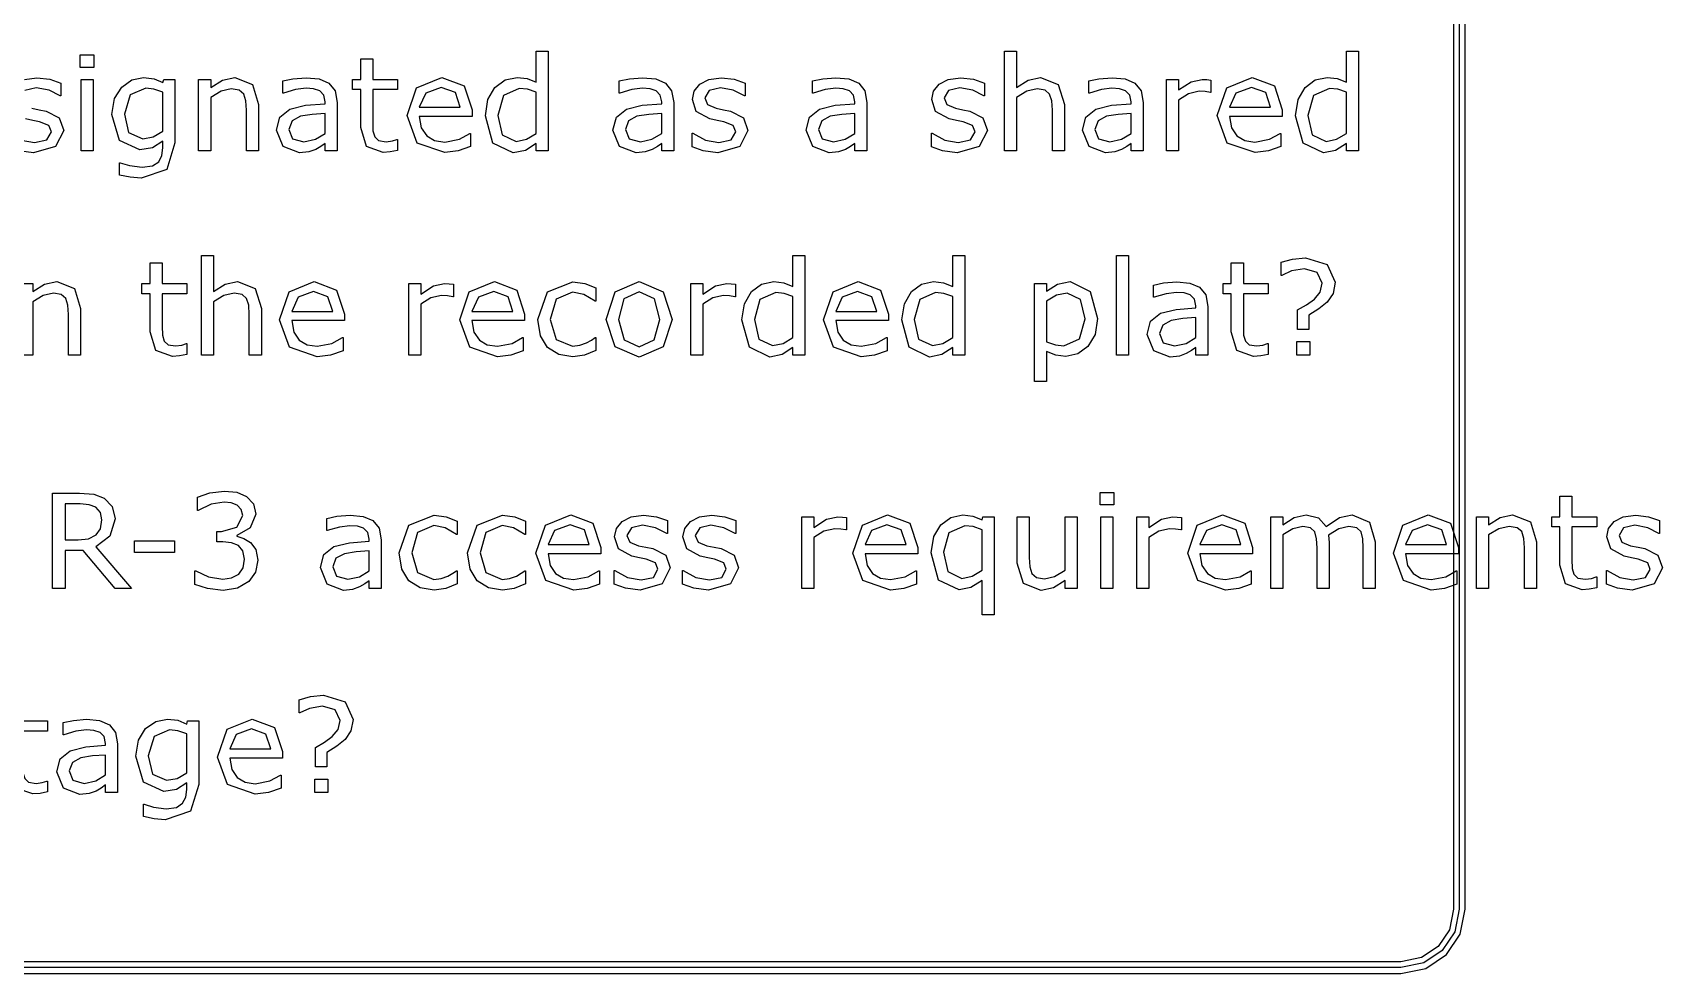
# Model space of a CAD drawing. Extents: x -17 to 192, y 167 to 459.
# Drawn here: x 149.25 to 178.84, y 238.02 to 255.09 of the extents above; entities that cross this region are included whole.
import ezdxf

# ---------------------------------------------------------------- set-up
doc = ezdxf.new("R2010")
doc.units = 0

msp = doc.modelspace()

# ---------------------------------------------------------------- linework, layer by layer
at = {"layer": 'Layer 1', "color": 7}
for points in [[(94.720714, 285.32699), (94.267482, 285.235512), (93.897411, 284.986025), (93.647924, 284.615954), (93.556446, 284.162722), (93.556446, 239.183612), (93.647924, 238.73038), (93.897411, 238.360309), (94.267482, 238.110822), (94.720714, 238.019344), (174.095614, 238.019344), (174.548846, 238.110822), (174.918917, 238.360309), (175.168404, 238.73038), (175.259882, 239.183612), (175.259882, 284.162722), (175.168404, 284.615954), (174.918917, 284.986025), (174.548846, 285.235512), (174.095614, 285.32699), (94.720714, 285.32699)], [(94.720714, 285.221054), (174.095614, 285.221054), (174.50833, 285.13814), (174.844648, 284.911756), (175.071032, 284.575438), (175.153946, 284.162722), (175.153946, 239.183612), (175.071032, 238.770896), (174.844648, 238.434578), (174.50833, 238.208194), (174.095614, 238.12528), (94.720714, 238.12528), (94.307998, 238.208194), (93.97168, 238.434578), (93.745296, 238.770896), (93.662382, 239.183612), (93.662382, 284.162722), (93.745296, 284.575438), (93.97168, 284.911756), (94.307998, 285.13814), (94.720714, 285.221054), (94.720714, 285.221054)], [(94.720714, 285.115118), (174.095614, 285.115118), (174.467815, 285.040769), (174.77038, 284.837488), (174.973661, 284.534923), (175.04801, 284.162722), (175.04801, 239.183612), (174.973661, 238.811411), (174.77038, 238.508846), (174.467815, 238.305565), (174.095614, 238.231216), (94.720714, 238.231216), (94.348513, 238.305565), (94.045948, 238.508846), (93.842667, 238.811411), (93.768318, 239.183612), (93.768318, 284.162722), (93.842667, 284.534923), (94.045948, 284.837488), (94.348513, 285.040769), (94.720714, 285.115118), (94.720714, 285.115118)], [(158.615828, 252.941928), (158.397238, 252.941928), (158.397238, 253.077966), (158.200737, 252.951231), (157.97866, 252.905884), (157.608915, 253.084943), (157.472877, 253.581422), (157.519386, 253.875591), (157.647285, 254.095346), (157.830993, 254.23022), (158.049586, 254.276728), (158.230969, 254.254635), (158.397238, 254.18836), (158.397238, 254.751115), (158.615828, 254.751115), (158.615828, 252.941928)], [(167.985014, 252.941928), (167.766421, 252.941928), (167.766421, 253.681416), (167.755943, 253.848847), (167.717574, 253.972095), (167.633859, 254.044186), (167.492006, 254.068607), (167.304808, 254.024424), (167.11761, 253.911641), (167.11761, 252.941928), (166.89902, 252.941928), (166.89902, 254.751117), (167.11761, 254.751117), (167.11761, 254.096507), (167.329227, 254.229058), (167.55363, 254.276728), (167.87454, 254.149993), (167.985001, 253.7849), (167.985014, 252.941928)], [(173.324214, 252.941928), (173.105624, 252.941928), (173.105624, 253.077966), (172.909123, 252.951231), (172.687046, 252.905884), (172.317301, 253.084943), (172.181263, 253.581422), (172.227772, 253.875591), (172.355671, 254.095346), (172.539379, 254.23022), (172.757972, 254.276728), (172.939355, 254.254635), (173.105624, 254.18836), (173.105624, 254.751115), (173.324214, 254.751115), (173.324214, 252.941928)], [(150.366342, 254.458113), (150.119846, 254.458113), (150.119846, 254.684842), (150.366342, 254.684842), (150.366342, 254.458113)], [(155.879953, 252.953556), (155.745076, 252.926812), (155.616015, 252.916361), (155.313708, 253.023332), (155.210227, 253.366332), (155.210227, 254.056989), (155.062561, 254.056989), (155.062561, 254.240697), (155.210227, 254.240697), (155.210227, 254.613931), (155.428818, 254.613931), (155.428818, 254.240697), (155.879953, 254.240697), (155.879953, 254.056989), (155.428818, 254.056989), (155.428818, 253.465165), (155.433474, 253.304708), (155.466031, 253.19774), (155.535794, 253.129139), (155.672993, 253.10821), (155.784616, 253.123318), (155.86833, 253.15006), (155.879945, 253.15006), (155.879953, 252.953556)], [(149.108268, 254.239528), (149.333836, 254.272082), (149.568704, 254.243015), (149.76753, 254.174414), (149.76753, 253.940708), (149.755915, 253.940708), (149.55244, 254.044191), (149.317572, 254.08721), (149.115259, 254.040702)], [(150.352391, 252.941928), (150.1338, 252.941928), (150.1338, 254.240684), (150.352391, 254.240684), (150.352391, 252.941928)], [(151.838344, 253.089594), (151.688355, 252.604741), (151.226755, 252.450097), (151.024442, 252.465205), (150.831431, 252.505901), (150.831431, 252.729142), (150.843047, 252.729142), (151.012803, 252.677983), (151.245348, 252.64659), (151.43022, 252.673331), (151.544165, 252.747745), (151.602302, 252.857042), (151.619738, 253.000057), (151.619738, 253.118654), (151.430214, 253.000057), (151.20116, 252.961687), (150.831416, 253.129118), (150.695378, 253.603507), (150.741886, 253.89186), (150.870947, 254.102312), (151.054657, 254.230212), (151.269758, 254.27672), (151.45812, 254.253463), (151.619738, 254.184862), (151.633681, 254.240673), (151.838321, 254.240673), (151.838344, 253.089594)], [(153.354529, 252.941928), (153.135939, 252.941928), (153.135939, 253.681416), (153.125461, 253.848847), (153.087091, 253.972095), (153.003375, 254.044186), (152.861524, 254.068607), (152.674326, 254.024424), (152.487128, 253.911641), (152.487128, 252.941928), (152.268538, 252.941928), (152.268538, 254.240684), (152.487128, 254.240684), (152.487128, 254.096507), (152.698742, 254.229058), (152.923148, 254.276728), (153.244058, 254.149993), (153.354516, 253.7849), (153.354529, 252.941928)], [(154.784672, 252.941928), (154.567243, 252.941928), (154.567243, 253.080292), (154.48818, 253.024481), (154.392835, 252.968669), (154.267264, 252.924487), (154.100995, 252.905887), (153.803339, 253.022158), (153.681252, 253.318652), (153.74404, 253.557009), (153.925423, 253.701186), (154.210289, 253.772113), (154.567243, 253.800016), (154.567243, 253.833737), (154.540501, 253.956985), (154.466087, 254.033722), (154.354468, 254.069769), (154.21843, 254.079082), (154.026581, 254.055825), (153.80799, 253.990714), (153.796375, 253.990714), (153.796375, 254.212792), (153.981247, 254.251161), (154.219605, 254.27209), (154.457962, 254.248833), (154.634696, 254.172093), (154.746315, 254.03373), (154.784685, 253.823278), (154.784672, 252.941928)], [(157.231033, 253.568633), (156.274115, 253.568633), (156.31016, 253.359345), (156.408989, 253.214004), (156.552004, 253.130287), (156.735715, 253.102384), (157.001975, 253.154706), (157.193824, 253.259351), (157.20544, 253.259351), (157.20544, 253.020993), (156.979872, 252.94309), (156.738025, 252.911697), (156.233407, 253.086105), (156.052022, 253.583748), (156.225268, 254.08953), (156.683378, 254.276728), (157.088004, 254.123249), (157.231019, 253.687229), (157.231033, 253.568633)], [(160.89243, 252.941928), (160.675004, 252.941928), (160.675004, 253.080292), (160.595938, 253.024481), (160.500596, 252.968669), (160.375022, 252.924487), (160.208753, 252.905887), (159.911097, 253.022158), (159.789011, 253.318652), (159.851799, 253.557009), (160.033184, 253.701186), (160.31805, 253.772113), (160.675004, 253.800016), (160.675004, 253.833737), (160.64826, 253.956985), (160.573846, 254.033722), (160.462226, 254.069769), (160.326188, 254.079082), (160.134339, 254.055825), (159.915748, 253.990714), (159.904133, 253.990714), (159.904133, 254.212792), (160.089005, 254.251161), (160.327363, 254.27209), (160.56572, 254.248833), (160.742454, 254.172093), (160.854074, 254.03373), (160.892443, 253.823278), (160.89243, 252.941928)], [(162.241184, 253.316324), (162.093521, 253.024481), (161.692381, 252.910535), (161.427282, 252.944254), (161.22613, 253.019829), (161.22613, 253.265164), (161.237745, 253.265164), (161.467964, 253.140752), (161.710971, 253.095407), (161.936538, 253.141916), (162.017929, 253.288418), (161.973747, 253.404689), (161.80399, 253.472129), (161.681904, 253.49655), (161.545866, 253.526781), (161.302857, 253.659332), (161.231932, 253.875596), (161.264487, 254.02675), (161.365645, 254.153485), (161.53075, 254.239528), (161.756317, 254.272082), (161.991188, 254.243015), (162.190011, 254.174414), (162.190011, 253.940708), (162.178396, 253.940708), (161.974919, 254.044191), (161.740051, 254.08721), (161.537738, 254.040702), (161.455185, 253.904664), (161.505181, 253.783741), (161.663311, 253.717466), (161.798185, 253.68956), (161.923759, 253.663975), (162.158629, 253.544217), (162.241182, 253.316324), (162.241184, 253.316324)], [(164.400354, 252.941928), (164.182925, 252.941928), (164.182925, 253.080292), (164.103859, 253.024481), (164.008517, 252.968669), (163.882943, 252.924487), (163.716674, 252.905887), (163.419018, 253.022158), (163.296934, 253.318652), (163.35972, 253.557009), (163.541104, 253.701186), (163.82597, 253.772113), (164.182925, 253.800016), (164.182925, 253.833737), (164.156181, 253.956985), (164.081767, 254.033722), (163.970147, 254.069769), (163.834109, 254.079082), (163.64226, 254.055825), (163.423669, 253.990714), (163.412054, 253.990714), (163.412054, 254.212792), (163.596926, 254.251161), (163.835284, 254.27209), (164.073641, 254.248833), (164.250375, 254.172093), (164.361997, 254.03373), (164.400367, 253.823278), (164.400354, 252.941928)], [(166.586262, 253.316324), (166.438598, 253.024481), (166.037461, 252.910535), (165.772359, 252.944254), (165.57121, 253.019829), (165.57121, 253.265164), (165.582825, 253.265164), (165.813044, 253.140752), (166.056053, 253.095407), (166.281621, 253.141916), (166.363009, 253.288418), (166.318826, 253.404689), (166.14907, 253.472129), (166.026983, 253.49655), (165.890945, 253.526781), (165.647939, 253.659332), (165.577012, 253.875596), (165.609569, 254.02675), (165.710725, 254.153485), (165.875832, 254.239528), (166.101397, 254.272082), (166.336268, 254.243015), (166.535091, 254.174414), (166.535091, 253.940708), (166.523476, 253.940708), (166.320001, 254.044191), (166.085131, 254.08721), (165.882817, 254.040702), (165.800265, 253.904664), (165.850263, 253.783741), (166.008391, 253.717466), (166.143268, 253.68956), (166.268841, 253.663975), (166.503709, 253.544217), (166.586262, 253.316324), (166.586262, 253.316324)], [(169.415157, 252.941928), (169.197728, 252.941928), (169.197728, 253.080292), (169.118662, 253.024481), (169.02332, 252.968669), (168.897746, 252.924487), (168.731477, 252.905887), (168.433821, 253.022158), (168.311737, 253.318652), (168.374523, 253.557009), (168.555907, 253.701186), (168.840773, 253.772113), (169.197728, 253.800016), (169.197728, 253.833737), (169.170986, 253.956985), (169.096572, 254.033722), (168.98495, 254.069769), (168.848912, 254.079082), (168.657063, 254.055825), (168.438472, 253.990714), (168.426857, 253.990714), (168.426857, 254.212792), (168.611729, 254.251161), (168.850087, 254.27209), (169.088444, 254.248833), (169.265175, 254.172093), (169.376797, 254.03373), (169.415167, 253.823278), (169.415157, 252.941928)], [(170.646476, 254.002326), (170.63486, 254.002326), (170.539518, 254.018598), (170.431386, 254.024419), (170.236049, 253.979072), (170.054664, 253.863963), (170.054664, 252.941928), (169.836074, 252.941928), (169.836074, 254.240684), (170.054664, 254.240684), (170.054664, 254.048835), (170.283719, 254.196501), (170.487197, 254.240684), (170.569749, 254.237191), (170.646489, 254.22674), (170.646476, 254.002326)], [(171.939419, 253.568633), (170.982501, 253.568633), (171.018545, 253.359345), (171.117375, 253.214004), (171.26039, 253.130287), (171.444101, 253.102384), (171.710361, 253.154706), (171.90221, 253.259351), (171.913826, 253.259351), (171.913826, 253.020993), (171.688258, 252.94309), (171.446411, 252.911697), (170.941793, 253.086105), (170.760408, 253.583748), (170.933654, 254.08953), (171.391764, 254.276728), (171.79639, 254.123249), (171.939405, 253.687229), (171.939419, 253.568633)], [(151.619754, 253.298882), (151.619754, 254.006978), (151.456972, 254.062789), (151.308144, 254.080225), (151.024442, 253.9593), (150.920958, 253.608161), (150.997698, 253.276787), (151.252335, 253.164003), (151.44302, 253.200047), (151.619754, 253.298877), (151.619754, 253.298882)], [(157.018255, 253.736063), (156.931051, 254.002326), (156.671765, 254.096507), (156.391548, 253.993026), (156.274115, 253.736063), (157.018255, 253.736063)], [(158.397238, 253.261677), (158.397238, 254.006978), (158.239107, 254.061625), (158.086792, 254.076732), (157.800765, 253.948833), (157.698445, 253.586066), (157.77751, 253.233763), (158.030981, 253.114002), (158.219343, 253.154698), (158.397238, 253.261669), (158.397238, 253.261677)], [(171.726641, 253.736063), (171.639437, 254.002326), (171.380151, 254.096507), (171.099934, 253.993026), (170.982501, 253.736063), (171.726641, 253.736063)], [(173.105624, 253.261677), (173.105624, 254.006978), (172.947493, 254.061625), (172.795178, 254.076732), (172.509151, 253.948833), (172.406831, 253.586066), (172.485896, 253.233763), (172.739367, 253.114002), (172.927729, 253.154698), (173.105624, 253.261669), (173.105624, 253.261677)], [(149.240833, 253.717466), (149.375706, 253.68956), (149.50128, 253.663975), (149.73615, 253.544217), (149.818703, 253.316324), (149.818703, 253.316324)], [(154.567243, 253.261677), (154.567243, 253.623282), (154.331211, 253.605846), (154.117272, 253.572128), (153.964957, 253.488411), (153.90682, 253.33377), (153.974257, 253.165175), (154.18006, 253.109364), (154.390512, 253.153547), (154.567243, 253.261682), (154.567243, 253.261677)], [(160.675004, 253.261677), (160.675004, 253.623282), (160.438972, 253.605846), (160.22503, 253.572128), (160.072715, 253.488411), (160.014578, 253.33377), (160.082018, 253.165175), (160.287818, 253.109364), (160.49827, 253.153547), (160.675004, 253.261682), (160.675004, 253.261677)], [(164.182925, 253.261677), (164.182925, 253.623282), (163.946893, 253.605846), (163.732951, 253.572128), (163.580636, 253.488411), (163.522499, 253.33377), (163.589939, 253.165175), (163.795739, 253.109364), (164.006191, 253.153547), (164.182925, 253.261682), (164.182925, 253.261677)], [(169.197728, 253.261677), (169.197728, 253.623282), (168.961696, 253.605846), (168.747757, 253.572128), (168.595439, 253.488411), (168.537305, 253.33377), (168.604742, 253.165175), (168.810542, 253.109364), (169.020994, 253.153547), (169.197728, 253.261682), (169.197728, 253.261677)], [(149.818703, 253.316324), (149.671037, 253.024481), (149.2699, 252.910535), (149.004801, 252.944254)], [(149.045483, 253.140752), (149.288489, 253.095407), (149.514057, 253.141916), (149.595448, 253.288418), (149.551265, 253.404689), (149.381509, 253.472129), (149.259422, 253.49655), (149.123384, 253.526781)], [(152.056935, 249.249381), (151.922061, 249.222637), (151.792997, 249.212186), (151.49069, 249.319157), (151.387209, 249.662157), (151.387209, 250.352814), (151.239545, 250.352814), (151.239545, 250.536522), (151.387209, 250.536522), (151.387209, 250.909756), (151.6058, 250.909756), (151.6058, 250.536522), (152.056935, 250.536522), (152.056935, 250.352814), (151.6058, 250.352814), (151.6058, 249.760989), (151.610456, 249.600533), (151.643013, 249.493565), (151.712776, 249.424964), (151.849975, 249.404035), (151.961598, 249.419143), (152.045314, 249.445884), (152.05693, 249.445884), (152.056935, 249.249381)], [(153.406851, 249.237766), (153.18826, 249.237766), (153.18826, 249.977254), (153.177809, 250.144685), (153.139439, 250.267933), (153.055722, 250.340024), (152.913872, 250.364445), (152.726674, 250.320262), (152.539476, 250.207479), (152.539476, 249.237766), (152.320886, 249.237766), (152.320886, 251.046955), (152.539476, 251.046955), (152.539476, 250.392345), (152.751092, 250.524896), (152.975496, 250.572566), (153.296406, 250.445831), (153.406864, 250.080738), (153.406851, 249.237766)], [(163.273677, 249.237766), (163.055087, 249.237766), (163.055087, 249.373804), (162.858589, 249.247069), (162.636508, 249.201722), (162.266764, 249.380781), (162.130726, 249.87726), (162.177235, 250.171429), (162.305134, 250.391184), (162.488845, 250.526058), (162.707435, 250.572566), (162.888817, 250.550473), (163.055087, 250.484198), (163.055087, 251.046953), (163.273677, 251.046953), (163.273677, 249.237766)], [(166.175822, 249.237766), (165.957231, 249.237766), (165.957231, 249.373804), (165.760734, 249.247069), (165.538653, 249.201722), (165.168909, 249.380781), (165.032871, 249.87726), (165.079379, 250.171429), (165.207279, 250.391184), (165.390989, 250.526058), (165.60958, 250.572566), (165.790962, 250.550473), (165.957231, 250.484198), (165.957231, 251.046953), (166.175822, 251.046953), (166.175822, 249.237766)], [(169.147732, 249.237758), (168.929139, 249.237758), (168.929139, 251.046948), (169.147732, 251.046948), (169.147732, 249.237758)], [(171.684781, 249.249386), (171.549907, 249.222642), (171.420844, 249.212191), (171.118539, 249.319162), (171.015056, 249.662162), (171.015056, 250.352819), (170.867392, 250.352819), (170.867392, 250.536527), (171.015056, 250.536527), (171.015056, 250.909761), (171.233649, 250.909761), (171.233649, 250.536527), (171.684781, 250.536527), (171.684781, 250.352819), (171.233649, 250.352819), (171.233649, 249.760995), (171.238305, 249.600538), (171.270862, 249.49357), (171.340625, 249.424969), (171.477827, 249.404041), (171.589447, 249.419148), (171.673163, 249.44589), (171.684779, 249.44589), (171.684781, 249.249386)], [(172.902149, 250.562094), (172.861453, 250.358619), (172.754482, 250.201652), (172.604493, 250.07724), (172.424272, 249.964456), (172.424272, 249.702845), (172.216143, 249.702845), (172.216143, 250.057473), (172.378925, 250.151654), (172.523102, 250.255135), (172.627747, 250.379547), (172.664953, 250.544653), (172.575423, 250.739989), (172.346368, 250.805103), (172.108011, 250.765569), (171.931277, 250.685342), (171.919662, 250.685342), (171.919662, 250.922538), (172.125463, 250.978346), (172.362659, 251.003932), (172.756819, 250.881848), (172.902159, 250.562099), (172.902149, 250.562094)], [(150.124497, 249.237766), (149.905907, 249.237766), (149.905907, 249.977254), (149.895456, 250.144685), (149.857086, 250.267933), (149.773369, 250.340024), (149.631518, 250.364445), (149.444321, 250.320262), (149.257123, 250.207479), (149.257123, 249.237766), (149.038532, 249.237766), (149.038532, 250.536522), (149.257123, 250.536522), (149.257123, 250.392345), (149.468736, 250.524896), (149.693142, 250.572566), (150.014053, 250.445831), (150.124511, 250.080738), (150.124497, 249.237766)], [(154.914897, 249.864471), (153.95798, 249.864471), (153.994024, 249.655183), (154.092856, 249.509842), (154.235868, 249.426125), (154.419579, 249.398222), (154.685842, 249.450544), (154.877689, 249.555189), (154.889304, 249.555189), (154.889304, 249.316831), (154.663736, 249.238928), (154.421892, 249.207535), (153.917271, 249.381943), (153.735886, 249.879586), (153.909132, 250.385368), (154.367245, 250.572566), (154.771869, 250.419087), (154.914884, 249.983067), (154.914897, 249.864471)], [(154.702119, 250.031901), (154.614915, 250.298164), (154.355629, 250.392345), (154.075415, 250.288864), (153.95798, 250.031901), (154.702119, 250.031901)], [(156.893843, 250.298164), (156.882228, 250.298164), (156.786883, 250.314436), (156.67875, 250.320257), (156.483414, 250.27491), (156.302032, 250.159801), (156.302032, 249.237766), (156.083438, 249.237766), (156.083438, 250.536522), (156.302032, 250.536522), (156.302032, 250.344673), (156.531086, 250.492339), (156.734561, 250.536522), (156.817114, 250.533029), (156.893853, 250.522578), (156.893843, 250.298164)], [(158.186786, 249.864471), (157.229869, 249.864471), (157.265913, 249.655183), (157.364745, 249.509842), (157.507757, 249.426125), (157.691468, 249.398222), (157.957731, 249.450544), (158.14958, 249.555189), (158.161195, 249.555189), (158.161195, 249.316831), (157.935628, 249.238928), (157.693783, 249.207535), (157.189162, 249.381943), (157.00778, 249.879586), (157.181024, 250.385368), (157.639136, 250.572566), (158.04376, 250.419087), (158.186775, 249.983067), (158.186786, 249.864471)], [(157.974008, 250.031901), (157.886804, 250.298164), (157.627518, 250.392345), (157.347304, 250.288864), (157.229869, 250.031901), (157.974008, 250.031901)], [(159.478565, 249.319157), (159.270438, 249.237766), (159.062312, 249.208699), (158.80419, 249.249394), (158.603038, 249.374966), (158.471652, 249.586582), (158.425143, 249.885399), (158.599551, 250.385368), (159.062312, 250.566753), (159.280903, 250.53536), (159.478565, 250.458621), (159.478565, 250.215612), (159.46695, 250.215612), (159.259985, 250.335373), (159.053023, 250.37723), (158.758854, 250.251656), (158.651883, 249.885399), (158.756528, 249.523793), (159.053023, 249.398222), (159.187897, 249.415658), (159.311145, 249.461005), (159.400674, 249.512165), (159.46695, 249.559838), (159.478565, 249.559838), (159.478565, 249.319157)], [(160.865689, 249.886563), (160.702909, 249.385432), (160.26689, 249.201722), (159.828545, 249.385432), (159.666927, 249.886563), (159.828545, 250.387694), (160.26689, 250.572566), (160.702909, 250.387694), (160.865689, 249.886563), (160.865689, 249.886563)], [(160.640121, 249.886563), (160.541291, 250.260959), (160.26689, 250.384207), (159.990162, 250.260959), (159.892494, 249.886563), (159.991324, 249.515655), (160.26689, 249.390081), (160.540127, 249.514493), (160.640121, 249.886563), (160.640121, 249.886563)], [(162.014455, 250.298164), (162.00284, 250.298164), (161.907498, 250.314436), (161.799365, 250.320257), (161.604029, 250.27491), (161.422644, 250.159801), (161.422644, 249.237766), (161.204053, 249.237766), (161.204053, 250.536522), (161.422644, 250.536522), (161.422644, 250.344673), (161.651699, 250.492339), (161.855176, 250.536522), (161.937729, 250.533029), (162.014468, 250.522578), (162.014455, 250.298164)], [(163.055087, 249.557515), (163.055087, 250.302816), (162.896959, 250.357463), (162.744641, 250.37257), (162.458613, 250.244671), (162.356294, 249.881904), (162.435359, 249.529601), (162.688832, 249.40984), (162.877192, 249.450536), (163.055087, 249.557507), (163.055087, 249.557515)], [(164.791026, 249.864471), (163.834109, 249.864471), (163.870153, 249.655183), (163.968983, 249.509842), (164.111998, 249.426125), (164.295708, 249.398222), (164.561971, 249.450544), (164.753818, 249.555189), (164.765433, 249.555189), (164.765433, 249.316831), (164.539866, 249.238928), (164.298021, 249.207535), (163.7934, 249.381943), (163.612015, 249.879586), (163.785262, 250.385368), (164.243371, 250.572566), (164.647998, 250.419087), (164.791013, 249.983067), (164.791026, 249.864471)], [(164.578249, 250.031901), (164.491045, 250.298164), (164.231759, 250.392345), (163.951544, 250.288864), (163.834109, 250.031901), (164.578249, 250.031901)], [(165.957231, 249.557515), (165.957231, 250.302816), (165.799103, 250.357463), (165.646786, 250.37257), (165.360758, 250.244671), (165.258439, 249.881904), (165.337504, 249.529601), (165.590977, 249.40984), (165.779336, 249.450536), (165.957231, 249.557507), (165.957231, 249.557515)], [(168.586139, 249.90284), (168.540792, 249.613323), (168.412892, 249.392407), (168.23151, 249.258695), (168.011755, 249.212186), (167.828045, 249.234279), (167.661778, 249.302877), (167.661778, 248.758725), (167.443185, 248.758725), (167.443185, 250.536522), (167.661778, 250.536522), (167.661778, 250.400484), (167.857115, 250.52257), (168.089657, 250.572566), (168.454752, 250.394671), (168.586139, 249.90284), (168.586139, 249.90284)], [(168.360571, 249.89702), (168.280344, 250.248161), (168.033848, 250.364432), (167.844325, 250.323736), (167.661778, 250.216768), (167.661778, 249.480767), (167.82107, 249.423794), (167.973386, 249.408687), (168.258252, 249.531935), (168.360571, 249.897027), (168.360571, 249.89702)], [(170.589503, 249.237758), (170.372074, 249.237758), (170.372074, 249.376122), (170.293009, 249.320311), (170.197666, 249.264499), (170.072092, 249.220317), (169.905823, 249.201717), (169.608167, 249.317988), (169.486081, 249.614482), (169.548869, 249.852839), (169.730254, 249.997016), (170.01512, 250.067943), (170.372074, 250.095846), (170.372074, 250.129567), (170.34533, 250.252815), (170.270916, 250.329552), (170.159296, 250.365599), (170.023258, 250.374912), (169.831409, 250.351655), (169.612819, 250.286544), (169.601203, 250.286544), (169.601203, 250.508622), (169.786076, 250.546991), (170.024433, 250.56792), (170.262791, 250.544663), (170.439524, 250.467923), (170.551146, 250.32956), (170.589516, 250.119108), (170.589503, 249.237758)], [(170.372074, 249.557507), (170.372074, 249.919112), (170.136042, 249.901676), (169.9221, 249.867958), (169.769785, 249.784241), (169.711648, 249.6296), (169.779088, 249.461005), (169.984888, 249.405194), (170.19534, 249.449377), (170.372074, 249.557512), (170.372074, 249.557507)], [(172.442875, 249.237766), (172.205679, 249.237766), (172.205679, 249.483101), (172.442875, 249.483101), (172.442875, 249.237766)], [(153.212678, 245.838107), (153.304531, 245.712534), (153.340575, 245.517197), (153.297557, 245.299768), (153.176634, 245.127686), (152.970831, 245.006764), (152.712709, 244.968394), (152.429005, 245.003276), (152.19995, 245.07769), (152.19995, 245.320697), (152.217386, 245.320697), (152.449928, 245.212564), (152.708052, 245.169543), (152.863857, 245.193964), (152.99757, 245.266052), (153.076635, 245.378836), (153.103377, 245.534641), (153.073145, 245.688118), (152.991754, 245.784624), (152.865019, 245.833459), (152.704565, 245.847402), (152.59992, 245.847402), (152.59992, 246.040413), (152.681308, 246.040413), (152.962687, 246.113663), (153.068494, 246.32993), (153.041753, 246.439224), (152.967339, 246.517128), (152.860368, 246.558985), (152.731307, 246.5706), (152.496436, 246.531069), (152.261569, 246.419446), (152.249953, 246.419446), (152.249953, 246.662455), (152.469708, 246.736869), (152.737133, 246.771752), (152.960375, 246.748495), (153.134783, 246.674081), (153.26152, 246.539205), (153.304539, 246.354333), (153.202219, 246.102024), (152.9627, 245.967147), (152.9627, 245.950875), (153.0906, 245.911341), (153.212686, 245.838091), (153.212678, 245.838107)], [(151.050022, 245.004438), (150.751202, 245.004438), (150.17217, 245.692767), (149.84777, 245.692767), (149.84777, 245.004438), (149.617551, 245.004438), (149.617551, 246.735726), (150.102405, 246.735726), (150.364016, 246.714798), (150.552378, 246.642707), (150.698881, 246.492717), (150.752366, 246.264824), (150.658185, 245.950891), (150.398899, 245.761368), (151.050022, 245.004438)], [(150.511683, 246.248547), (150.484941, 246.379934), (150.398899, 246.477602), (150.280302, 246.52411), (150.118684, 246.538054), (149.84777, 246.538054), (149.84777, 245.884605), (150.080315, 245.884605), (150.271, 245.903205), (150.409363, 245.975294), (150.486103, 246.086916), (150.511688, 246.248534), (150.511683, 246.248547)], [(168.880305, 246.520623), (168.633809, 246.520623), (168.633809, 246.747352), (168.880305, 246.747352), (168.880305, 246.520623)], [(177.649527, 245.016053), (177.514651, 244.989309), (177.38559, 244.978858), (177.083283, 245.085829), (176.979802, 245.428829), (176.979802, 246.119486), (176.832135, 246.119486), (176.832135, 246.303194), (176.979802, 246.303194), (176.979802, 246.676428), (177.198392, 246.676428), (177.198392, 246.303194), (177.649527, 246.303194), (177.649527, 246.119486), (177.198392, 246.119486), (177.198392, 245.527661), (177.203049, 245.367205), (177.235606, 245.260237), (177.305368, 245.191636), (177.442568, 245.170707), (177.55419, 245.185815), (177.637904, 245.212556), (177.649519, 245.212556), (177.649527, 245.016053)], [(155.581135, 245.004438), (155.363706, 245.004438), (155.363706, 245.142802), (155.284641, 245.086991), (155.189299, 245.031179), (155.063725, 244.986997), (154.897456, 244.968397), (154.5998, 245.084668), (154.477716, 245.381162), (154.540501, 245.619519), (154.721886, 245.763696), (155.006752, 245.834623), (155.363706, 245.862526), (155.363706, 245.896247), (155.336962, 246.019495), (155.262548, 246.096232), (155.150929, 246.132279), (155.014891, 246.141592), (154.823042, 246.118335), (154.604451, 246.053224), (154.592836, 246.053224), (154.592836, 246.275302), (154.777708, 246.313671), (155.016066, 246.3346), (155.254423, 246.311343), (155.431157, 246.234603), (155.542779, 246.09624), (155.581149, 245.885788), (155.581135, 245.004438)], [(156.962444, 245.085829), (156.754318, 245.004438), (156.546191, 244.975371), (156.288067, 245.016066), (156.086918, 245.141638), (155.955528, 245.353254), (155.90902, 245.652071), (156.083428, 246.15204), (156.546191, 246.333425), (156.764782, 246.302032), (156.962444, 246.225293), (156.962444, 245.982284), (156.950829, 245.982284), (156.743867, 246.102045), (156.536902, 246.143902), (156.242733, 246.018328), (156.135765, 245.652071), (156.240408, 245.290465), (156.536902, 245.164894), (156.671778, 245.18233), (156.795026, 245.227677), (156.884556, 245.278837), (156.950829, 245.32651), (156.962444, 245.32651), (156.962444, 245.085829)], [(158.203063, 245.085829), (157.994937, 245.004438), (157.78681, 244.975371), (157.528689, 245.016066), (157.327537, 245.141638), (157.19615, 245.353254), (157.149642, 245.652071), (157.32405, 246.15204), (157.78681, 246.333425), (158.005401, 246.302032), (158.203063, 246.225293), (158.203063, 245.982284), (158.191448, 245.982284), (157.984483, 246.102045), (157.777521, 246.143902), (157.483352, 246.018328), (157.376381, 245.652071), (157.481027, 245.290465), (157.777521, 245.164894), (157.912395, 245.18233), (158.035643, 245.227677), (158.125172, 245.278837), (158.191448, 245.32651), (158.203063, 245.32651), (158.203063, 245.085829)], [(159.57042, 245.631143), (158.613503, 245.631143), (158.649547, 245.421855), (158.748379, 245.276514), (158.891394, 245.192797), (159.075102, 245.164894), (159.341365, 245.217216), (159.533214, 245.321861), (159.54483, 245.321861), (159.54483, 245.083503), (159.319262, 245.0056), (159.077417, 244.974207), (158.572797, 245.148615), (158.391414, 245.646258), (158.564658, 246.15204), (159.02277, 246.339238), (159.427397, 246.185759), (159.570409, 245.749739), (159.57042, 245.631143)], [(160.829645, 245.378834), (160.681978, 245.086991), (160.280841, 244.973045), (160.015742, 245.006764), (159.81459, 245.082339), (159.81459, 245.327674), (159.826206, 245.327674), (160.056425, 245.203262), (160.299431, 245.157917), (160.524998, 245.204426), (160.606389, 245.350928), (160.562207, 245.467199), (160.39245, 245.534639), (160.270364, 245.55906), (160.134326, 245.589291), (159.891317, 245.721842), (159.820393, 245.938106), (159.852947, 246.08926), (159.954105, 246.215995), (160.11921, 246.302038), (160.344778, 246.334592), (160.579648, 246.305525), (160.778472, 246.236924), (160.778472, 246.003218), (160.766856, 246.003218), (160.563379, 246.106701), (160.328511, 246.14972), (160.126198, 246.103212), (160.043645, 245.967174), (160.093641, 245.846251), (160.251772, 245.779976), (160.386645, 245.75207), (160.512219, 245.726485), (160.747089, 245.606727), (160.829642, 245.378834), (160.829645, 245.378834)], [(162.070264, 245.378834), (161.9226, 245.086991), (161.521463, 244.973045), (161.256361, 245.006764), (161.055212, 245.082339), (161.055212, 245.327674), (161.066827, 245.327674), (161.297046, 245.203262), (161.540055, 245.157917), (161.765623, 245.204426), (161.847011, 245.350928), (161.802829, 245.467199), (161.633072, 245.534639), (161.510988, 245.55906), (161.374948, 245.589291), (161.131941, 245.721842), (161.061015, 245.938106), (161.093571, 246.08926), (161.194727, 246.215995), (161.359835, 246.302038), (161.585402, 246.334592), (161.82027, 246.305525), (162.019096, 246.236924), (162.019096, 246.003218), (162.007481, 246.003218), (161.804006, 246.106701), (161.569136, 246.14972), (161.366822, 246.103212), (161.28427, 245.967174), (161.334268, 245.846251), (161.492396, 245.779976), (161.627272, 245.75207), (161.752846, 245.726485), (161.987714, 245.606727), (162.070266, 245.378834), (162.070264, 245.378834)], [(164.030607, 246.064836), (164.018992, 246.064836), (163.923649, 246.081108), (163.815517, 246.086929), (163.620178, 246.041582), (163.438795, 245.926473), (163.438795, 245.004438), (163.220194, 245.004438), (163.220194, 246.303194), (163.438785, 246.303194), (163.438785, 246.111345), (163.66784, 246.259011), (163.871315, 246.303194), (163.95387, 246.299701), (164.030607, 246.28925), (164.030607, 246.064836)], [(165.32355, 245.631143), (164.366633, 245.631143), (164.402677, 245.421855), (164.501509, 245.276514), (164.644524, 245.192797), (164.828232, 245.164894), (165.094495, 245.217216), (165.286344, 245.321861), (165.297959, 245.321861), (165.297959, 245.083503), (165.072392, 245.0056), (164.830547, 244.974207), (164.325929, 245.148615), (164.144544, 245.646258), (164.317788, 246.15204), (164.7759, 246.339238), (165.180527, 246.185759), (165.323539, 245.749739), (165.32355, 245.631143)], [(166.708348, 244.525397), (166.489758, 244.525397), (166.489758, 245.15094), (166.288606, 245.020715), (166.072341, 244.978858), (165.702597, 245.156753), (165.565397, 245.649745), (165.613067, 245.945078), (165.740967, 246.161343), (165.921187, 246.29273), (166.139778, 246.339238), (166.32465, 246.315981), (166.489758, 246.24738), (166.503701, 246.303191), (166.70834, 246.303191), (166.708348, 244.525397)], [(168.21523, 245.004438), (167.99664, 245.004438), (167.99664, 245.148615), (167.785026, 245.014902), (167.561784, 244.968394), (167.243197, 245.092803), (167.129252, 245.460225), (167.129252, 246.303194), (167.347843, 246.303194), (167.347843, 245.563706), (167.357156, 245.393949), (167.396687, 245.274188), (167.478078, 245.199774), (167.623419, 245.176517), (167.808291, 245.2207), (167.99665, 245.333484), (167.99665, 246.303191), (168.215241, 246.303191), (168.21523, 245.004438)], [(168.866353, 245.004438), (168.647763, 245.004438), (168.647763, 246.303194), (168.866353, 246.303194), (168.866353, 245.004438)], [(170.109298, 246.064836), (170.097683, 246.064836), (170.00234, 246.081108), (169.894208, 246.086929), (169.698869, 246.041582), (169.517487, 245.926473), (169.517487, 245.004438), (169.298896, 245.004438), (169.298896, 246.303194), (169.517487, 246.303194), (169.517487, 246.111345), (169.746542, 246.259011), (169.950016, 246.303194), (170.032569, 246.299701), (170.109309, 246.28925), (170.109298, 246.064836)], [(171.402241, 245.631143), (170.445324, 245.631143), (170.481368, 245.421855), (170.5802, 245.276514), (170.723215, 245.192797), (170.906923, 245.164894), (171.173186, 245.217216), (171.365035, 245.321861), (171.376651, 245.321861), (171.376651, 245.083503), (171.151083, 245.0056), (170.909238, 244.974207), (170.404618, 245.148615), (170.223235, 245.646258), (170.396479, 246.15204), (170.854591, 246.339238), (171.259218, 246.185759), (171.40223, 245.749739), (171.402241, 245.631143)], [(173.628847, 245.004438), (173.410257, 245.004438), (173.410257, 245.743926), (173.402108, 245.905544), (173.370712, 246.029956), (173.293972, 246.105532), (173.149796, 246.131117), (172.966088, 246.084609), (172.782377, 245.968338), (172.788198, 245.905549), (172.79058, 245.835787), (172.79058, 245.004438), (172.571989, 245.004438), (172.571989, 245.743926), (172.56384, 245.906708), (172.532447, 246.031118), (172.455707, 246.105532), (172.311531, 246.131117), (172.131307, 246.086934), (171.952251, 245.974151), (171.952251, 245.004438), (171.733658, 245.004438), (171.733658, 246.303194), (171.952251, 246.303194), (171.952251, 246.159017), (172.155726, 246.291568), (172.373155, 246.339238), (172.597558, 246.283427), (172.735922, 246.128786), (172.977767, 246.289242), (173.211473, 246.339238), (173.52657, 246.209013), (173.62889, 245.84741), (173.628847, 245.004438)], [(175.136894, 245.631143), (174.179976, 245.631143), (174.21602, 245.421855), (174.31485, 245.276514), (174.457865, 245.192797), (174.641576, 245.164894), (174.907836, 245.217216), (175.099685, 245.321861), (175.111301, 245.321861), (175.111301, 245.083503), (174.885733, 245.0056), (174.643888, 244.974207), (174.139268, 245.148615), (173.957883, 245.646258), (174.131129, 246.15204), (174.589239, 246.339238), (174.993865, 246.185759), (175.13688, 245.749739), (175.136894, 245.631143)], [(176.554246, 245.004438), (176.335656, 245.004438), (176.335656, 245.743926), (176.325178, 245.911357), (176.286808, 246.034605), (176.203092, 246.106696), (176.061241, 246.131117), (175.874043, 246.086934), (175.686845, 245.974151), (175.686845, 245.004438), (175.468255, 245.004438), (175.468255, 246.303194), (175.686845, 246.303194), (175.686845, 246.159017), (175.898459, 246.291568), (176.122865, 246.339238), (176.443775, 246.212503), (176.554233, 245.84741), (176.554246, 245.004438)], [(178.841312, 245.37882), (178.693648, 245.086977), (178.292509, 244.973032), (178.02741, 245.00675), (177.826261, 245.082326), (177.826261, 245.327661), (177.837876, 245.327661), (178.068095, 245.203248), (178.311104, 245.157904), (178.536671, 245.204412), (178.61806, 245.350915), (178.573877, 245.467186), (178.404121, 245.534625), (178.282034, 245.559046), (178.145996, 245.589278), (177.90299, 245.721828), (177.832063, 245.938093), (177.86462, 246.089247), (177.965775, 246.215982), (178.13088, 246.302024), (178.356448, 246.334579), (178.591318, 246.305512), (178.790142, 246.236911), (178.790142, 246.003204), (178.778527, 246.003204), (178.575052, 246.106688), (178.340181, 246.149707), (178.137868, 246.103198), (178.055316, 245.96716), (178.105314, 245.846238), (178.263442, 245.779963), (178.398318, 245.752057), (178.523892, 245.726472), (178.75876, 245.606714), (178.841312, 245.37882), (178.841312, 245.37882)], [(159.357642, 245.798573), (159.270438, 246.064836), (159.011152, 246.159017), (158.730938, 246.055536), (158.613503, 245.798573), (159.357642, 245.798573)], [(165.110772, 245.798573), (165.023568, 246.064836), (164.764282, 246.159017), (164.484068, 246.055536), (164.366633, 245.798573), (165.110772, 245.798573)], [(166.489758, 245.334651), (166.489758, 246.069488), (166.329301, 246.12646), (166.178148, 246.142732), (165.889795, 246.013669), (165.790962, 245.660204), (165.870028, 245.309063), (166.121175, 245.186976), (166.31186, 245.227672), (166.489758, 245.334643), (166.489758, 245.334651)], [(171.189463, 245.798573), (171.10226, 246.064836), (170.842973, 246.159017), (170.562759, 246.055536), (170.445324, 245.798573), (171.189463, 245.798573)], [(174.924116, 245.798573), (174.836912, 246.064836), (174.577626, 246.159017), (174.297411, 246.055536), (174.179976, 245.798573), (174.924116, 245.798573)], [(151.82788, 245.656722), (151.102343, 245.656722), (151.102343, 245.867174), (151.82788, 245.867174), (151.82788, 245.656722)], [(155.363706, 245.324187), (155.363706, 245.685792), (155.127675, 245.668356), (154.913733, 245.634638), (154.761418, 245.550921), (154.703281, 245.39628), (154.77072, 245.227685), (154.976521, 245.171874), (155.186973, 245.216057), (155.363706, 245.324192), (155.363706, 245.324187)], [(149.524534, 241.311891), (149.38966, 241.285147), (149.260597, 241.274696), (148.958292, 241.381667), (148.854809, 241.724667), (148.854809, 242.415324), (148.707145, 242.415324), (148.707145, 242.599032), (148.854809, 242.599032), (148.854809, 242.972266), (149.073399, 242.972266), (149.073399, 242.599032), (149.524534, 242.599032), (149.524534, 242.415324), (149.073399, 242.415324), (149.073399, 241.823499), (149.078056, 241.663043), (149.110613, 241.556075), (149.180375, 241.487474), (149.317577, 241.466545), (149.429197, 241.481653), (149.512914, 241.508394), (149.524529, 241.508394), (149.524534, 241.311891)], [(155.074189, 242.624612), (155.033494, 242.421137), (154.926523, 242.26417), (154.776533, 242.139758), (154.596313, 242.026974), (154.596313, 241.765363), (154.388186, 241.765363), (154.388186, 242.119991), (154.550966, 242.214172), (154.695142, 242.317653), (154.799787, 242.442065), (154.836996, 242.60717), (154.747466, 242.802507), (154.518409, 242.867621), (154.280054, 242.828087), (154.10332, 242.74786), (154.091705, 242.74786), (154.091705, 242.985056), (154.297506, 243.040864), (154.534702, 243.06645), (154.928862, 242.944366), (155.074202, 242.624617), (155.074189, 242.624612)], [(150.79771, 241.300276), (150.580284, 241.300276), (150.580284, 241.43864), (150.501219, 241.382829), (150.405876, 241.327017), (150.280302, 241.282835), (150.114033, 241.264235), (149.816377, 241.380506), (149.694291, 241.677), (149.757079, 241.915357), (149.938464, 242.059534), (150.22333, 242.130461), (150.580284, 242.158364), (150.580284, 242.192085), (150.55354, 242.315333), (150.479126, 242.39207), (150.367506, 242.428117), (150.231468, 242.43743), (150.039619, 242.414173), (149.821029, 242.349062), (149.809413, 242.349062), (149.809413, 242.57114), (149.994286, 242.609509), (150.232643, 242.630438), (150.471001, 242.607181), (150.647734, 242.530441), (150.759354, 242.392078), (150.797724, 242.181626), (150.79771, 241.300276)], [(152.272038, 241.447942), (152.122049, 240.963089), (151.660449, 240.808445), (151.458136, 240.823553), (151.265125, 240.864249), (151.265125, 241.08749), (151.27674, 241.08749), (151.446497, 241.036331), (151.679042, 241.004938), (151.863914, 241.031679), (151.977859, 241.106093), (152.035996, 241.21539), (152.053432, 241.358405), (152.053432, 241.477002), (151.863908, 241.358405), (151.634854, 241.320035), (151.265109, 241.487466), (151.129071, 241.961855), (151.17558, 242.250208), (151.304641, 242.46066), (151.488351, 242.58856), (151.703452, 242.635068), (151.891814, 242.611811), (152.053432, 242.54321), (152.067375, 242.599021), (152.272014, 242.599021), (152.272038, 241.447942)], [(153.789385, 241.926981), (152.832467, 241.926981), (152.868511, 241.717693), (152.967344, 241.572352), (153.110359, 241.488635), (153.294067, 241.460732), (153.56033, 241.513054), (153.752179, 241.617699), (153.763794, 241.617699), (153.763794, 241.379341), (153.538227, 241.301438), (153.296382, 241.270045), (152.791764, 241.444453), (152.610379, 241.942096), (152.783623, 242.447878), (153.241735, 242.635076), (153.646362, 242.481597), (153.789374, 242.045577), (153.789385, 241.926981)], [(152.053448, 241.65723), (152.053448, 242.365326), (151.890666, 242.421137), (151.741838, 242.438573), (151.458136, 242.317648), (151.354652, 241.966509), (151.431392, 241.635135), (151.686029, 241.522351), (151.876714, 241.558395), (152.053448, 241.657225), (152.053448, 241.65723)], [(153.576607, 242.094411), (153.489403, 242.360674), (153.230117, 242.454855), (152.949903, 242.351374), (152.832467, 242.094411), (153.576607, 242.094411)], [(150.580284, 241.620025), (150.580284, 241.98163), (150.344252, 241.964194), (150.13031, 241.930476), (149.977995, 241.846759), (149.919858, 241.692118), (149.987298, 241.523523), (150.193098, 241.467712), (150.40355, 241.511895), (150.580284, 241.62003), (150.580284, 241.620025)], [(154.614915, 241.300276), (154.377722, 241.300276), (154.377722, 241.545611), (154.614915, 241.545611), (154.614915, 241.300276)]]:
    msp.add_lwpolyline(points, dxfattribs=at)

doc.saveas('drawing.dxf')
